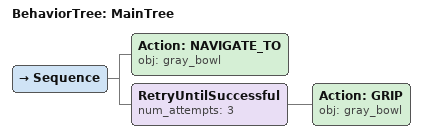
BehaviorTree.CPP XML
<root main_tree_to_execute="MainTree">
  <BehaviorTree ID="MainTree">
    <Sequence>
      <!-- Navigate to gray_bowl -->
      <Action ID="NAVIGATE_TO" obj="gray_bowl" />
      <!-- Retry GRASP gray_bowl up to 3 attempts -->
      <RetryUntilSuccessful num_attempts="3">
        <!-- Grasp gray_bowl -->
        <Action ID="GRIP" obj="gray_bowl" />
      </RetryUntilSuccessful>
    </Sequence>
  </BehaviorTree>
</root>
